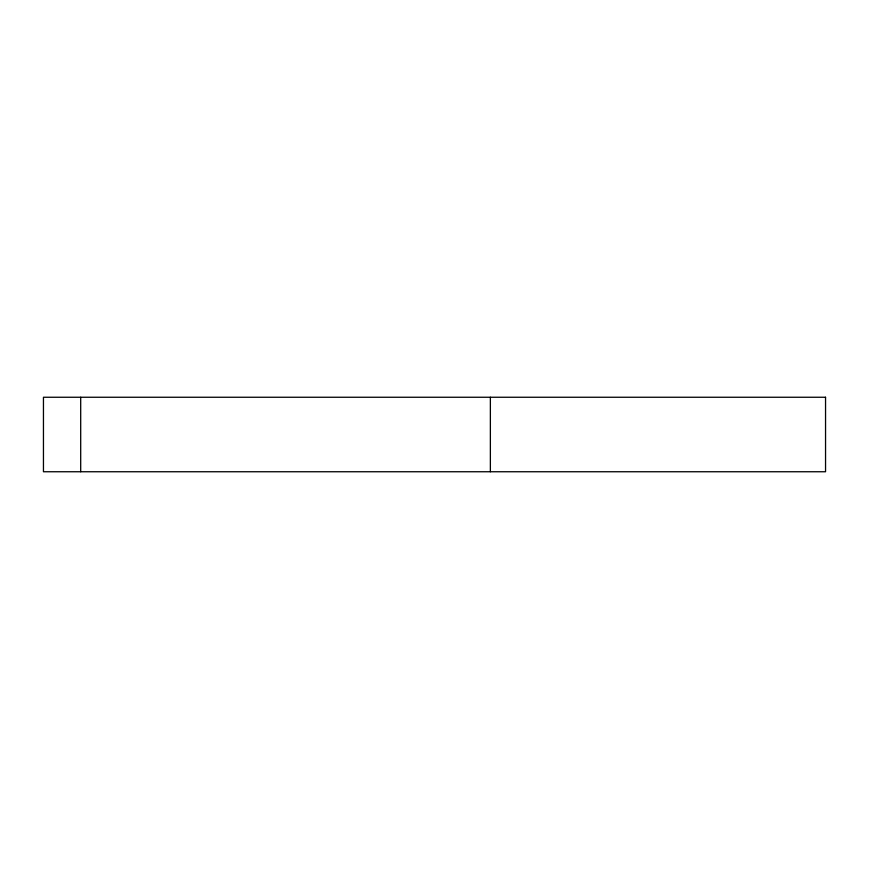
<?xml version="1.0" encoding="UTF-8"?>
<svg xmlns="http://www.w3.org/2000/svg" width="869" height="869" viewBox="0 0 869 869"><rect width="100%" height="100%" fill="white"/><g stroke="black" fill="none" stroke-linecap="round" stroke-linejoin="round"><path stroke-width="1.3" d="M490.366 397.252L490.366 471.748M80.698 397.252L80.698 471.748M825.55 397.252L43.45 397.252L43.45 471.748L825.55 471.748L825.55 397.252"/></g></svg>
